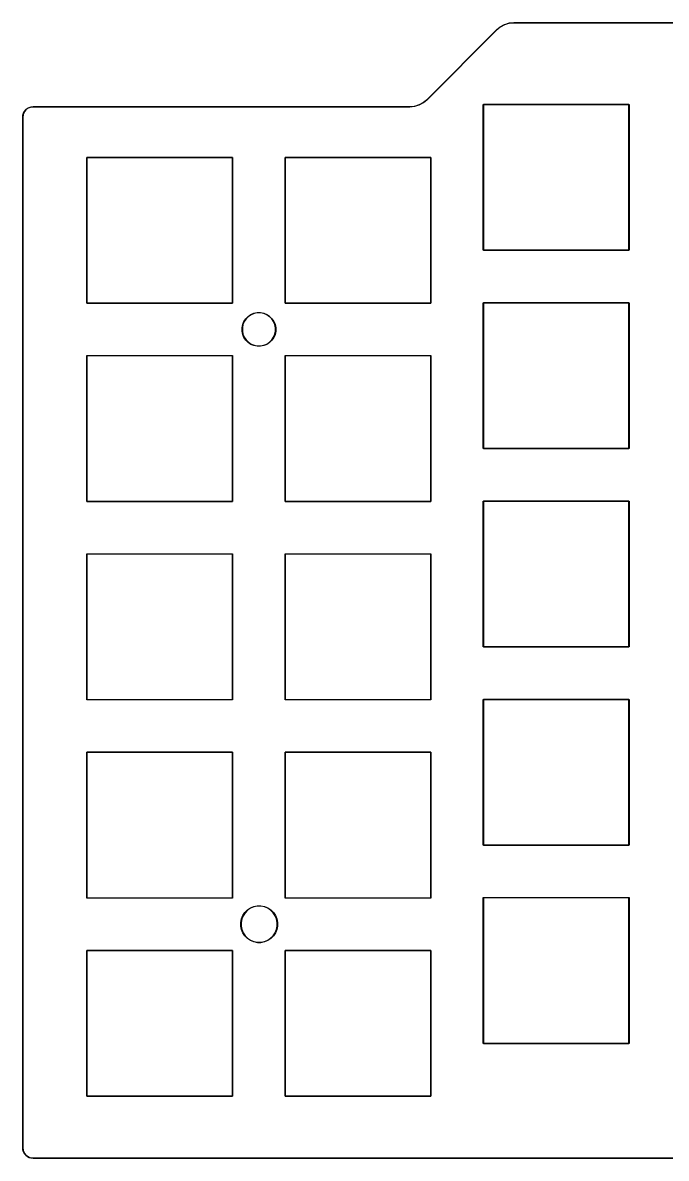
# Model space of a CAD drawing. Extents: x 3.08 to 8.83, y -6.33 to -1.51.
# Drawn here: x 3.081 to 5.517, y -5.804 to -1.508 of the extents above; entities that cross this region are included whole.
import ezdxf

# ---------------------------------------------------------------- set-up
doc = ezdxf.new("R2010")
doc.units = 0
doc.header["$MEASUREMENT"] = 0
doc.layers.add('BLACK', color=7, linetype='CONTINUOUS')

msp = doc.modelspace()

# ---------------------------------------------------------------- linework, layer by layer
at = {"layer": 'BLACK', "linetype": 'CONTINUOUS'}
for p, q in [((4.6123, -1.79849), (4.87344, -1.53628)), ((4.87371, -1.53658), (4.61257, -1.79879)), ((4.87344, -1.53628), (4.87345, -1.53628)), ((4.87345, -1.53628), (4.88772, -1.52451)), ((4.87345, -1.53628), (4.87345, -1.53628)), ((4.88796, -1.52482), (4.87371, -1.53658)), ((4.88772, -1.52451), (4.88774, -1.5245)), ((4.88772, -1.52451), (4.88772, -1.52451)), ((4.88774, -1.5245), (4.88775, -1.52449)), ((4.88775, -1.52449), (4.90404, -1.51571)), ((4.90421, -1.51607), (4.88796, -1.52482)), ((4.90404, -1.51571), (4.90404, -1.51571)), ((4.90404, -1.51571), (4.90405, -1.51571)), ((4.90405, -1.51571), (4.90407, -1.5157)), ((4.90407, -1.5157), (4.92175, -1.51025)), ((4.92185, -1.51064), (4.90421, -1.51607)), ((4.92175, -1.51025), (4.92175, -1.51025)), ((4.92175, -1.51025), (4.92175, -1.51025)), ((4.92175, -1.51025), (4.92175, -1.51025)), ((4.92175, -1.51025), (4.92177, -1.51025)), ((4.92177, -1.51025), (4.92179, -1.51025)), ((4.92179, -1.51025), (4.94018, -1.50834)), ((4.94021, -1.50873), (4.92185, -1.51064)), ((4.94018, -1.50834), (4.94019, -1.50834)), ((4.94019, -1.50834), (4.9402, -1.50834)), ((4.9402, -1.50834), (4.9402, -1.50834)), ((4.9402, -1.50834), (4.94072, -1.50834)), ((4.94073, -1.50873), (4.94021, -1.50873)), ((4.94072, -1.50834), (4.94072, -1.50834)), ((4.94072, -1.50834), (4.94073, -1.50834)), ((4.94073, -1.50834), (8.79312, -1.50834)), ((8.7931, -1.50873), (4.94073, -1.50873)), ((4.94073, -1.50873), (4.94073, -1.50873)), ((4.59806, -1.81025), (4.6123, -1.79849)), ((4.61256, -1.79879), (4.59829, -1.81056)), ((4.61257, -1.79879), (4.61256, -1.79879)), ((4.61256, -1.79879), (4.61256, -1.79879)), ((3.08433, -1.85081), (3.08794, -1.84403)), ((3.08828, -1.84423), (3.08469, -1.85098)), ((3.08794, -1.84402), (3.08795, -1.84401)), ((3.08794, -1.84403), (3.08794, -1.84402)), ((3.08795, -1.84401), (3.08796, -1.84399)), ((3.08796, -1.84399), (3.09282, -1.83804)), ((3.09311, -1.8383), (3.08828, -1.84423)), ((3.09282, -1.83804), (3.09283, -1.83802)), ((3.09282, -1.83804), (3.09282, -1.83804)), ((3.09283, -1.83802), (3.09284, -1.83801)), ((3.09284, -1.83801), (3.09876, -1.83311)), ((3.099, -1.83343), (3.09311, -1.8383)), ((3.09876, -1.83311), (3.09877, -1.83311)), ((3.09877, -1.83311), (3.09878, -1.8331)), ((3.09878, -1.8331), (3.0988, -1.83309)), ((3.0988, -1.83309), (3.10556, -1.82944)), ((3.0988, -1.83309), (3.0988, -1.83309)), ((3.0988, -1.83309), (3.0988, -1.83309)), ((3.0988, -1.83309), (3.0988, -1.83309)), ((3.10573, -1.82979), (3.099, -1.83343)), ((3.10556, -1.82944), (3.10557, -1.82943)), ((3.10556, -1.82944), (3.10556, -1.82944)), ((3.10556, -1.82944), (3.10556, -1.82944)), ((3.10556, -1.82944), (3.10556, -1.82944)), ((3.10557, -1.82943), (3.10559, -1.82942)), ((3.10559, -1.82942), (3.11293, -1.82715)), ((3.10559, -1.82942), (3.10559, -1.82942)), ((3.10559, -1.82942), (3.10559, -1.82942)), ((3.10559, -1.82942), (3.10559, -1.82942)), ((3.11303, -1.82753), (3.10573, -1.82979)), ((3.11293, -1.82715), (3.11293, -1.82715)), ((3.11293, -1.82715), (3.11293, -1.82715)), ((3.11293, -1.82715), (3.11293, -1.82715)), ((3.11293, -1.82715), (3.11295, -1.82715)), ((3.11295, -1.82715), (3.11297, -1.82714)), ((3.11297, -1.82714), (3.12061, -1.82634)), ((3.12064, -1.82673), (3.11303, -1.82753)), ((3.12061, -1.82634), (3.12061, -1.82634)), ((3.12061, -1.82634), (3.12062, -1.82634)), ((3.12062, -1.82634), (3.12063, -1.82634)), ((3.12063, -1.82634), (3.1209, -1.82634)), ((3.12091, -1.82673), (3.12064, -1.82673)), ((3.1209, -1.82634), (3.1209, -1.82634)), ((3.1209, -1.82634), (4.54528, -1.82634)), ((4.54529, -1.82673), (3.12091, -1.82673)), ((4.54528, -1.82634), (4.54528, -1.82634)), ((4.54528, -1.82634), (4.5458, -1.82634)), ((4.54581, -1.82673), (4.54529, -1.82673)), ((4.54529, -1.82673), (4.54529, -1.82673)), ((4.5458, -1.82634), (4.56417, -1.82443)), ((4.54582, -1.82673), (4.54581, -1.82673)), ((4.54583, -1.82673), (4.54582, -1.82673)), ((4.56423, -1.82482), (4.54583, -1.82673)), ((4.54583, -1.82673), (4.54583, -1.82673)), ((4.56417, -1.82443), (4.58181, -1.819)), ((4.56424, -1.82482), (4.56423, -1.82482)), ((4.56426, -1.82482), (4.56424, -1.82482)), ((4.58194, -1.81937), (4.56426, -1.82482)), ((4.56426, -1.82482), (4.56426, -1.82482)), ((4.58181, -1.819), (4.59806, -1.81025)), ((4.58196, -1.81936), (4.58194, -1.81937)), ((4.58198, -1.81936), (4.58196, -1.81936)), ((4.59826, -1.81058), (4.58198, -1.81936)), ((4.58198, -1.81936), (4.58198, -1.81936)), ((4.59827, -1.81057), (4.59826, -1.81058)), ((4.59826, -1.81058), (4.59826, -1.81058)), ((4.59826, -1.81058), (4.59826, -1.81058)), ((4.59826, -1.81058), (4.59826, -1.81058)), ((4.59829, -1.81056), (4.59827, -1.81057)), ((4.59829, -1.81056), (4.59829, -1.81056)), ((4.82421, -1.81791), (4.82422, -1.81787)), ((4.82421, -1.81792), (4.82421, -1.81791)), ((4.82421, -2.36908), (4.82421, -1.81792)), ((4.82422, -1.81787), (4.82423, -1.81783)), ((4.82423, -1.81783), (4.82424, -1.8178)), ((4.82424, -1.8178), (4.82427, -1.81777)), ((4.82427, -1.81777), (4.8243, -1.81775)), ((4.8243, -1.81775), (4.82433, -1.81773)), ((4.82433, -1.81773), (4.82437, -1.81772)), ((4.82437, -1.81772), (4.8244, -1.81771)), ((4.8244, -1.81771), (4.82441, -1.81771)), ((4.82441, -1.81771), (4.82442, -1.81771)), ((4.82442, -1.81771), (5.37558, -1.81771)), ((4.82461, -1.81811), (4.82461, -2.36889)), ((5.37539, -1.81811), (4.82461, -1.81811)), ((5.37539, -2.36889), (5.37539, -1.81811)), ((5.37558, -1.81771), (5.37559, -1.81771)), ((5.37559, -1.81771), (5.3756, -1.81771)), ((5.3756, -1.81771), (5.37563, -1.81772)), ((5.37563, -1.81772), (5.37567, -1.81773)), ((5.37567, -1.81773), (5.3757, -1.81775)), ((5.3757, -1.81775), (5.37573, -1.81777)), ((5.37573, -1.81777), (5.37575, -1.8178)), ((5.37575, -1.8178), (5.37577, -1.81783)), ((5.37577, -1.81783), (5.37578, -1.81787)), ((5.37578, -1.81787), (5.37579, -1.81791)), ((5.37579, -1.81791), (5.37579, -1.81792)), ((5.37579, -1.81792), (5.37579, -2.36908)), ((3.08134, -1.86589), (3.08209, -1.85824)), ((3.08134, -1.8659), (3.08134, -1.86589)), ((3.08134, -5.76414), (3.08134, -1.8659)), ((3.08248, -1.8583), (3.08173, -1.86592)), ((3.08173, -1.86592), (3.08173, -5.76413)), ((3.08209, -1.85822), (3.0821, -1.8582)), ((3.08209, -1.85824), (3.08209, -1.85822)), ((3.08209, -1.85824), (3.08209, -1.85824)), ((3.0821, -1.8582), (3.08432, -1.85085)), ((3.08469, -1.85098), (3.08248, -1.8583)), ((3.08432, -1.85084), (3.08433, -1.85083)), ((3.08432, -1.85085), (3.08432, -1.85084)), ((3.08433, -1.85083), (3.08433, -1.85081)), ((3.32421, -2.01791), (3.32422, -2.01787)), ((3.32421, -2.01792), (3.32421, -2.01791)), ((3.32421, -2.56908), (3.32421, -2.01792)), ((3.32422, -2.01787), (3.32423, -2.01783)), ((3.32423, -2.01783), (3.32424, -2.0178)), ((3.32424, -2.0178), (3.32427, -2.01777)), ((3.32427, -2.01777), (3.3243, -2.01775)), ((3.3243, -2.01775), (3.32433, -2.01773)), ((3.32433, -2.01773), (3.32437, -2.01772)), ((3.32437, -2.01772), (3.3244, -2.01771)), ((3.3244, -2.01771), (3.32441, -2.01771)), ((3.32441, -2.01771), (3.32442, -2.01771)), ((3.32442, -2.01771), (3.87558, -2.01771)), ((3.32461, -2.01811), (3.32461, -2.56889)), ((3.87539, -2.01811), (3.32461, -2.01811)), ((3.87539, -2.56889), (3.87539, -2.01811)), ((3.87558, -2.01771), (3.87559, -2.01771)), ((3.87559, -2.01771), (3.8756, -2.01771)), ((3.8756, -2.01771), (3.87563, -2.01772)), ((3.87563, -2.01772), (3.87567, -2.01773)), ((3.87567, -2.01773), (3.8757, -2.01775)), ((3.8757, -2.01775), (3.87573, -2.01777)), ((3.87573, -2.01777), (3.87575, -2.0178)), ((3.87575, -2.0178), (3.87577, -2.01783)), ((3.87577, -2.01783), (3.87578, -2.01787)), ((3.87578, -2.01787), (3.87579, -2.01791)), ((3.87579, -2.01791), (3.87579, -2.01792)), ((3.87579, -2.01792), (3.87579, -2.56908)), ((4.07421, -2.01791), (4.07422, -2.01787)), ((4.07421, -2.01792), (4.07421, -2.01791)), ((4.07421, -2.56908), (4.07421, -2.01792)), ((4.07422, -2.01787), (4.07423, -2.01783)), ((4.07423, -2.01783), (4.07424, -2.0178)), ((4.07424, -2.0178), (4.07427, -2.01777)), ((4.07427, -2.01777), (4.0743, -2.01774)), ((4.0743, -2.01774), (4.07433, -2.01773)), ((4.07433, -2.01773), (4.07437, -2.01772)), ((4.07437, -2.01772), (4.0744, -2.01771)), ((4.0744, -2.01771), (4.07441, -2.01771)), ((4.07441, -2.01771), (4.07442, -2.01771)), ((4.07442, -2.01771), (4.62558, -2.01771)), ((4.07461, -2.01811), (4.07461, -2.56889)), ((4.62539, -2.01811), (4.07461, -2.01811)), ((4.62539, -2.56889), (4.62539, -2.01811)), ((4.62558, -2.01771), (4.62559, -2.01771)), ((4.62559, -2.01771), (4.6256, -2.01771)), ((4.6256, -2.01771), (4.62563, -2.01772)), ((4.62563, -2.01772), (4.62567, -2.01773)), ((4.62567, -2.01773), (4.6257, -2.01774)), ((4.6257, -2.01774), (4.62573, -2.01777)), ((4.62573, -2.01777), (4.62575, -2.0178)), ((4.62575, -2.0178), (4.62577, -2.01783)), ((4.62577, -2.01783), (4.62578, -2.01787)), ((4.62578, -2.01787), (4.62579, -2.01791)), ((4.62579, -2.01791), (4.62579, -2.01792)), ((4.62579, -2.01792), (4.62579, -2.56908)), ((4.82421, -2.36909), (4.82421, -2.36908)), ((4.82422, -2.36913), (4.82421, -2.36909)), ((4.82423, -2.36917), (4.82422, -2.36913)), ((4.82424, -2.3692), (4.82423, -2.36917)), ((4.82427, -2.36923), (4.82424, -2.3692)), ((4.8243, -2.36926), (4.82427, -2.36923)), ((4.82433, -2.36927), (4.8243, -2.36926)), ((4.82437, -2.36928), (4.82433, -2.36927)), ((4.82441, -2.36929), (4.82437, -2.36928)), ((4.82442, -2.36929), (4.82441, -2.36929)), ((5.37558, -2.36929), (4.82442, -2.36929)), ((4.82461, -2.36889), (5.37539, -2.36889)), ((5.37559, -2.36929), (5.37558, -2.36929)), ((5.3756, -2.36929), (5.37559, -2.36929)), ((5.37563, -2.36928), (5.3756, -2.36929)), ((5.37567, -2.36927), (5.37563, -2.36928)), ((5.3757, -2.36926), (5.37567, -2.36927)), ((5.37573, -2.36923), (5.3757, -2.36926)), ((5.37575, -2.3692), (5.37573, -2.36923)), ((5.37577, -2.36917), (5.37575, -2.3692)), ((5.37578, -2.36913), (5.37577, -2.36917)), ((5.37579, -2.36909), (5.37578, -2.36913)), ((5.37579, -2.36908), (5.37579, -2.36909)), ((3.32421, -2.56909), (3.32421, -2.56908)), ((3.32422, -2.56913), (3.32421, -2.56909)), ((3.32423, -2.56917), (3.32422, -2.56913)), ((3.32424, -2.5692), (3.32423, -2.56917)), ((3.32427, -2.56923), (3.32424, -2.5692)), ((3.3243, -2.56926), (3.32427, -2.56923)), ((3.32427, -2.56923), (3.32427, -2.56923)), ((3.32433, -2.56927), (3.3243, -2.56926)), ((3.32437, -2.56928), (3.32433, -2.56927)), ((3.32441, -2.56929), (3.32437, -2.56928)), ((3.32442, -2.56929), (3.32441, -2.56929)), ((3.87558, -2.56929), (3.32442, -2.56929)), ((3.32461, -2.56889), (3.87539, -2.56889)), ((3.87559, -2.56929), (3.87558, -2.56929)), ((3.8756, -2.56929), (3.87559, -2.56929)), ((3.87563, -2.56928), (3.8756, -2.56929)), ((3.87567, -2.56927), (3.87563, -2.56928)), ((3.8757, -2.56926), (3.87567, -2.56927)), ((3.87573, -2.56923), (3.8757, -2.56926)), ((3.87575, -2.5692), (3.87573, -2.56923)), ((3.87577, -2.56917), (3.87575, -2.5692)), ((3.87578, -2.56913), (3.87577, -2.56917)), ((3.87579, -2.56909), (3.87578, -2.56913)), ((3.87579, -2.56908), (3.87579, -2.56909)), ((4.07421, -2.56909), (4.07421, -2.56908)), ((4.07422, -2.56913), (4.07421, -2.56909)), ((4.07423, -2.56917), (4.07422, -2.56913)), ((4.07424, -2.5692), (4.07423, -2.56917)), ((4.07427, -2.56923), (4.07424, -2.5692)), ((4.0743, -2.56925), (4.07427, -2.56923)), ((4.07433, -2.56927), (4.0743, -2.56925)), ((4.07437, -2.56928), (4.07433, -2.56927)), ((4.07441, -2.56929), (4.07437, -2.56928)), ((4.07442, -2.56929), (4.07441, -2.56929)), ((4.62558, -2.56929), (4.07442, -2.56929)), ((4.07461, -2.56889), (4.62539, -2.56889)), ((4.62559, -2.56929), (4.62558, -2.56929)), ((4.6256, -2.56929), (4.62559, -2.56929)), ((4.62563, -2.56928), (4.6256, -2.56929)), ((4.62567, -2.56927), (4.62563, -2.56928)), ((4.6257, -2.56925), (4.62567, -2.56927)), ((4.62573, -2.56923), (4.6257, -2.56925)), ((4.62575, -2.5692), (4.62573, -2.56923)), ((4.62577, -2.56917), (4.62575, -2.5692)), ((4.62578, -2.56913), (4.62577, -2.56917)), ((4.62579, -2.56909), (4.62578, -2.56913)), ((4.62579, -2.56908), (4.62579, -2.56909)), ((4.82421, -2.56791), (4.82422, -2.56787)), ((4.82421, -2.56792), (4.82421, -2.56791)), ((4.82421, -3.11908), (4.82421, -2.56792)), ((4.82422, -2.56787), (4.82423, -2.56783)), ((4.82423, -2.56783), (4.82424, -2.5678)), ((4.82424, -2.5678), (4.82427, -2.56777)), ((4.82427, -2.56777), (4.8243, -2.56774)), ((4.8243, -2.56774), (4.82433, -2.56773)), ((4.82433, -2.56773), (4.82437, -2.56772)), ((4.82437, -2.56772), (4.8244, -2.56771)), ((4.8244, -2.56771), (4.82441, -2.56771)), ((4.82441, -2.56771), (4.82442, -2.56771)), ((4.82442, -2.56771), (5.37558, -2.56771)), ((4.82461, -2.56811), (4.82461, -3.11889)), ((5.37539, -2.56811), (4.82461, -2.56811)), ((5.37539, -3.11889), (5.37539, -2.56811)), ((5.37558, -2.56771), (5.37559, -2.56771)), ((5.37559, -2.56771), (5.3756, -2.56771)), ((5.3756, -2.56771), (5.37563, -2.56772)), ((5.37563, -2.56772), (5.37567, -2.56773)), ((5.37567, -2.56773), (5.3757, -2.56774)), ((5.3757, -2.56774), (5.37573, -2.56777)), ((5.37573, -2.56777), (5.37575, -2.5678)), ((5.37575, -2.5678), (5.37577, -2.56783)), ((5.37577, -2.56783), (5.37578, -2.56787)), ((5.37578, -2.56787), (5.37579, -2.56791)), ((5.37579, -2.56791), (5.37579, -2.56792)), ((5.37579, -2.56792), (5.37579, -3.11908)), ((3.92555, -2.62791), (3.93441, -2.61905)), ((3.93516, -2.61996), (3.92646, -2.62866)), ((3.93441, -2.61905), (3.94484, -2.61208)), ((3.9454, -2.61312), (3.93516, -2.61996)), ((3.94484, -2.61208), (3.95643, -2.60728)), ((3.95677, -2.60841), (3.9454, -2.61312)), ((3.95643, -2.60728), (3.96873, -2.60483)), ((3.96884, -2.60601), (3.95677, -2.60841)), ((3.96873, -2.60483), (3.98127, -2.60483)), ((3.98115, -2.60601), (3.96884, -2.60601)), ((3.99323, -2.60841), (3.98115, -2.60601)), ((3.98127, -2.60483), (3.99357, -2.60728)), ((4.0046, -2.61312), (3.99323, -2.60841)), ((3.99357, -2.60728), (4.00516, -2.61208)), ((4.01484, -2.61996), (4.0046, -2.61312)), ((4.00516, -2.61208), (4.01559, -2.61905)), ((4.02354, -2.62866), (4.01484, -2.61996)), ((4.01559, -2.61905), (4.02445, -2.62791)), ((3.91133, -2.66223), (3.91378, -2.64993)), ((3.91133, -2.67477), (3.91133, -2.66223)), ((3.91491, -2.65027), (3.91251, -2.66234)), ((3.91251, -2.66234), (3.91251, -2.67466)), ((3.91378, -2.64993), (3.91858, -2.63834)), ((3.91962, -2.6389), (3.91491, -2.65027)), ((3.91858, -2.63834), (3.92555, -2.62791)), ((3.92646, -2.62866), (3.91962, -2.6389)), ((4.03038, -2.6389), (4.02354, -2.62866)), ((4.02445, -2.62791), (4.03142, -2.63834)), ((4.03509, -2.65027), (4.03038, -2.6389)), ((4.03142, -2.63834), (4.03622, -2.64993)), ((4.03749, -2.66234), (4.03509, -2.65027)), ((4.03622, -2.64993), (4.03867, -2.66223)), ((4.03749, -2.67466), (4.03749, -2.66234)), ((4.03867, -2.66223), (4.03867, -2.67477)), ((3.91378, -2.68707), (3.91133, -2.67477)), ((3.91251, -2.67466), (3.91491, -2.68673)), ((3.91858, -2.69866), (3.91378, -2.68707)), ((3.91491, -2.68673), (3.91962, -2.6981)), ((3.92555, -2.70909), (3.91858, -2.69866)), ((3.91962, -2.6981), (3.92646, -2.70834)), ((4.02354, -2.70834), (4.03038, -2.6981)), ((4.03142, -2.69866), (4.02445, -2.70909)), ((4.03038, -2.6981), (4.03509, -2.68673)), ((4.03622, -2.68707), (4.03142, -2.69866)), ((4.03509, -2.68673), (4.03749, -2.67466)), ((4.03867, -2.67477), (4.03622, -2.68707)), ((3.93441, -2.71795), (3.92555, -2.70909)), ((3.92646, -2.70834), (3.93516, -2.71704)), ((3.94484, -2.72492), (3.93441, -2.71795)), ((3.93516, -2.71704), (3.9454, -2.72388)), ((3.95643, -2.72972), (3.94484, -2.72492)), ((3.9454, -2.72388), (3.95677, -2.72859)), ((3.96873, -2.73217), (3.95643, -2.72972)), ((3.95677, -2.72859), (3.96884, -2.73099)), ((3.98127, -2.73217), (3.96873, -2.73217)), ((3.96884, -2.73099), (3.98115, -2.73099)), ((3.98115, -2.73099), (3.99323, -2.72859)), ((3.99357, -2.72972), (3.98127, -2.73217)), ((3.99323, -2.72859), (4.0046, -2.72388)), ((4.00516, -2.72492), (3.99357, -2.72972)), ((4.0046, -2.72388), (4.01484, -2.71704)), ((4.01559, -2.71795), (4.00516, -2.72492)), ((4.01484, -2.71704), (4.02354, -2.70834)), ((4.02445, -2.70909), (4.01559, -2.71795)), ((3.32421, -2.76791), (3.32422, -2.76787)), ((3.32421, -2.76792), (3.32421, -2.76791)), ((3.32421, -3.31908), (3.32421, -2.76792)), ((3.32422, -2.76787), (3.32423, -2.76783)), ((3.32423, -2.76783), (3.32425, -2.7678)), ((3.32425, -2.7678), (3.32427, -2.76777)), ((3.32427, -2.76777), (3.3243, -2.76774)), ((3.3243, -2.76774), (3.32433, -2.76773)), ((3.32433, -2.76773), (3.32437, -2.76772)), ((3.32437, -2.76772), (3.3244, -2.76771)), ((3.3244, -2.76771), (3.32441, -2.76771)), ((3.32441, -2.76771), (3.32442, -2.76771)), ((3.32442, -2.76771), (3.87558, -2.76771)), ((3.32461, -2.76811), (3.32461, -3.31889)), ((3.87539, -2.76811), (3.32461, -2.76811)), ((3.87539, -3.31889), (3.87539, -2.76811)), ((3.87558, -2.76771), (3.87559, -2.76771)), ((3.87559, -2.76771), (3.8756, -2.76771)), ((3.8756, -2.76771), (3.87563, -2.76772)), ((3.87563, -2.76772), (3.87567, -2.76773)), ((3.87567, -2.76773), (3.8757, -2.76774)), ((3.8757, -2.76774), (3.87573, -2.76777)), ((3.87573, -2.76777), (3.87576, -2.7678)), ((3.87576, -2.7678), (3.87577, -2.76783)), ((3.87577, -2.76783), (3.87578, -2.76787)), ((3.87578, -2.76787), (3.87579, -2.76791)), ((3.87579, -2.76791), (3.87579, -2.76792)), ((3.87579, -2.76792), (3.87579, -3.31908)), ((4.07421, -2.76791), (4.07422, -2.76787)), ((4.07421, -2.76792), (4.07421, -2.76791)), ((4.07421, -3.31908), (4.07421, -2.76792)), ((4.07422, -2.76787), (4.07423, -2.76783)), ((4.07423, -2.76783), (4.07424, -2.7678)), ((4.07424, -2.7678), (4.07427, -2.76777)), ((4.07427, -2.76777), (4.0743, -2.76775)), ((4.0743, -2.76775), (4.07433, -2.76773)), ((4.07433, -2.76773), (4.07437, -2.76772)), ((4.07437, -2.76772), (4.0744, -2.76771)), ((4.0744, -2.76771), (4.07441, -2.76771)), ((4.07441, -2.76771), (4.07442, -2.76771)), ((4.07442, -2.76771), (4.62558, -2.76771)), ((4.07461, -2.76811), (4.07461, -3.31889)), ((4.62539, -2.76811), (4.07461, -2.76811)), ((4.62539, -3.31889), (4.62539, -2.76811)), ((4.62558, -2.76771), (4.62559, -2.76771)), ((4.62559, -2.76771), (4.6256, -2.76771)), ((4.6256, -2.76771), (4.62563, -2.76772)), ((4.62563, -2.76772), (4.62567, -2.76773)), ((4.62567, -2.76773), (4.6257, -2.76775)), ((4.6257, -2.76775), (4.62573, -2.76777)), ((4.62573, -2.76777), (4.62575, -2.7678)), ((4.62575, -2.7678), (4.62577, -2.76783)), ((4.62577, -2.76783), (4.62578, -2.76787)), ((4.62578, -2.76787), (4.62579, -2.76791)), ((4.62579, -2.76791), (4.62579, -2.76792)), ((4.62579, -2.76792), (4.62579, -3.31908)), ((4.82421, -3.11909), (4.82421, -3.11908)), ((4.82422, -3.11913), (4.82421, -3.11909)), ((4.82423, -3.11917), (4.82422, -3.11913)), ((4.82424, -3.1192), (4.82423, -3.11917)), ((4.82427, -3.11923), (4.82424, -3.1192)), ((4.8243, -3.11925), (4.82427, -3.11923)), ((4.82433, -3.11927), (4.8243, -3.11925)), ((4.82437, -3.11928), (4.82433, -3.11927)), ((4.82441, -3.11929), (4.82437, -3.11928)), ((4.82442, -3.11929), (4.82441, -3.11929)), ((5.37558, -3.11929), (4.82442, -3.11929)), ((4.82461, -3.11889), (5.37539, -3.11889)), ((5.37559, -3.11929), (5.37558, -3.11929)), ((5.3756, -3.11929), (5.37559, -3.11929)), ((5.37563, -3.11928), (5.3756, -3.11929)), ((5.37567, -3.11927), (5.37563, -3.11928)), ((5.3757, -3.11925), (5.37567, -3.11927)), ((5.37573, -3.11923), (5.3757, -3.11925)), ((5.37575, -3.1192), (5.37573, -3.11923)), ((5.37577, -3.11917), (5.37575, -3.1192)), ((5.37578, -3.11913), (5.37577, -3.11917)), ((5.37579, -3.11909), (5.37578, -3.11913)), ((5.37579, -3.11908), (5.37579, -3.11909)), ((3.32421, -3.31909), (3.32421, -3.31908)), ((3.32422, -3.31913), (3.32421, -3.31909)), ((3.32423, -3.31917), (3.32422, -3.31913)), ((3.32425, -3.3192), (3.32423, -3.31917)), ((3.32427, -3.31923), (3.32425, -3.3192)), ((3.3243, -3.31925), (3.32427, -3.31923)), ((3.32433, -3.31927), (3.3243, -3.31925)), ((3.32437, -3.31928), (3.32433, -3.31927)), ((3.32441, -3.31929), (3.32437, -3.31928)), ((3.32442, -3.31929), (3.32441, -3.31929)), ((3.87558, -3.31929), (3.32442, -3.31929)), ((3.32461, -3.31889), (3.87539, -3.31889)), ((3.87559, -3.31929), (3.87558, -3.31929)), ((3.8756, -3.31929), (3.87559, -3.31929)), ((3.87563, -3.31928), (3.8756, -3.31929)), ((3.87567, -3.31927), (3.87563, -3.31928)), ((3.8757, -3.31925), (3.87567, -3.31927)), ((3.87573, -3.31923), (3.8757, -3.31925)), ((3.87576, -3.3192), (3.87573, -3.31923)), ((3.87577, -3.31917), (3.87576, -3.3192)), ((3.87578, -3.31913), (3.87577, -3.31917)), ((3.87579, -3.31909), (3.87578, -3.31913)), ((3.87579, -3.31908), (3.87579, -3.31909)), ((4.07421, -3.31909), (4.07421, -3.31908)), ((4.07422, -3.31913), (4.07421, -3.31909)), ((4.07423, -3.31917), (4.07422, -3.31913)), ((4.07424, -3.3192), (4.07423, -3.31917)), ((4.07427, -3.31923), (4.07424, -3.3192)), ((4.0743, -3.31926), (4.07427, -3.31923)), ((4.07427, -3.31923), (4.07427, -3.31923)), ((4.07433, -3.31927), (4.0743, -3.31926)), ((4.07437, -3.31928), (4.07433, -3.31927)), ((4.07441, -3.31929), (4.07437, -3.31928)), ((4.07442, -3.31929), (4.07441, -3.31929)), ((4.62558, -3.31929), (4.07442, -3.31929)), ((4.07461, -3.31889), (4.62539, -3.31889)), ((4.62559, -3.31929), (4.62558, -3.31929)), ((4.6256, -3.31929), (4.62559, -3.31929)), ((4.62563, -3.31928), (4.6256, -3.31929)), ((4.62567, -3.31927), (4.62563, -3.31928)), ((4.6257, -3.31926), (4.62567, -3.31927)), ((4.62573, -3.31923), (4.6257, -3.31926)), ((4.62575, -3.3192), (4.62573, -3.31923)), ((4.62577, -3.31917), (4.62575, -3.3192)), ((4.62578, -3.31913), (4.62577, -3.31917)), ((4.62579, -3.31909), (4.62578, -3.31913)), ((4.62579, -3.31908), (4.62579, -3.31909)), ((4.82421, -3.31791), (4.82422, -3.31787)), ((4.82421, -3.31792), (4.82421, -3.31791)), ((4.82421, -3.86908), (4.82421, -3.31792)), ((4.82422, -3.31787), (4.82423, -3.31783)), ((4.82423, -3.31783), (4.82424, -3.3178)), ((4.82424, -3.3178), (4.82427, -3.31777)), ((4.82427, -3.31777), (4.8243, -3.31775)), ((4.8243, -3.31775), (4.82433, -3.31773)), ((4.82433, -3.31773), (4.82437, -3.31772)), ((4.82437, -3.31772), (4.8244, -3.31771)), ((4.8244, -3.31771), (4.82441, -3.31771)), ((4.82441, -3.31771), (4.82442, -3.31771)), ((4.82442, -3.31771), (5.37558, -3.31771)), ((4.82461, -3.31811), (4.82461, -3.86889)), ((5.37539, -3.31811), (4.82461, -3.31811)), ((5.37539, -3.86889), (5.37539, -3.31811)), ((5.37558, -3.31771), (5.37559, -3.31771)), ((5.37559, -3.31771), (5.3756, -3.31771)), ((5.3756, -3.31771), (5.37563, -3.31772)), ((5.37563, -3.31772), (5.37567, -3.31773)), ((5.37567, -3.31773), (5.3757, -3.31775)), ((5.3757, -3.31775), (5.37573, -3.31777)), ((5.37573, -3.31777), (5.37575, -3.3178)), ((5.37575, -3.3178), (5.37577, -3.31783)), ((5.37577, -3.31783), (5.37578, -3.31787)), ((5.37578, -3.31787), (5.37579, -3.31791)), ((5.37579, -3.31791), (5.37579, -3.31792)), ((5.37579, -3.31792), (5.37579, -3.86908)), ((3.32421, -3.51791), (3.32422, -3.51787)), ((3.32421, -3.51792), (3.32421, -3.51791)), ((3.32421, -4.06908), (3.32421, -3.51792)), ((3.32422, -3.51787), (3.32423, -3.51783)), ((3.32423, -3.51783), (3.32424, -3.5178)), ((3.32424, -3.5178), (3.32427, -3.51777)), ((3.32427, -3.51777), (3.3243, -3.51774)), ((3.3243, -3.51774), (3.32433, -3.51773)), ((3.32433, -3.51773), (3.32437, -3.51772)), ((3.32437, -3.51772), (3.3244, -3.51771)), ((3.3244, -3.51771), (3.32441, -3.51771)), ((3.32441, -3.51771), (3.32442, -3.51771)), ((3.32442, -3.51771), (3.87558, -3.51771)), ((3.32461, -3.51811), (3.32461, -4.06889)), ((3.87539, -3.51811), (3.32461, -3.51811)), ((3.87539, -4.06889), (3.87539, -3.51811)), ((3.87558, -3.51771), (3.87559, -3.51771)), ((3.87559, -3.51771), (3.8756, -3.51771)), ((3.8756, -3.51771), (3.87563, -3.51772)), ((3.87563, -3.51772), (3.87567, -3.51773)), ((3.87567, -3.51773), (3.8757, -3.51774)), ((3.8757, -3.51774), (3.87573, -3.51777)), ((3.87573, -3.51777), (3.87575, -3.5178)), ((3.87575, -3.5178), (3.87577, -3.51783)), ((3.87577, -3.51783), (3.87578, -3.51787)), ((3.87578, -3.51787), (3.87579, -3.51791)), ((3.87579, -3.51791), (3.87579, -3.51792)), ((3.87579, -3.51792), (3.87579, -4.06908)), ((4.07421, -3.51791), (4.07422, -3.51787)), ((4.07421, -3.51792), (4.07421, -3.51791)), ((4.07421, -4.06908), (4.07421, -3.51792)), ((4.07422, -3.51787), (4.07423, -3.51783)), ((4.07423, -3.51783), (4.07424, -3.5178)), ((4.07424, -3.5178), (4.07427, -3.51777)), ((4.07427, -3.51777), (4.0743, -3.51774)), ((4.0743, -3.51774), (4.07433, -3.51773)), ((4.07433, -3.51773), (4.07437, -3.51772)), ((4.07437, -3.51772), (4.0744, -3.51771)), ((4.0744, -3.51771), (4.07441, -3.51771)), ((4.07441, -3.51771), (4.07442, -3.51771)), ((4.07442, -3.51771), (4.62558, -3.51771)), ((4.07461, -3.51811), (4.07461, -4.06889)), ((4.62539, -3.51811), (4.07461, -3.51811)), ((4.62539, -4.06889), (4.62539, -3.51811)), ((4.62558, -3.51771), (4.62559, -3.51771)), ((4.62559, -3.51771), (4.6256, -3.51771)), ((4.6256, -3.51771), (4.62563, -3.51772)), ((4.62563, -3.51772), (4.62567, -3.51773)), ((4.62567, -3.51773), (4.6257, -3.51774)), ((4.6257, -3.51774), (4.62573, -3.51777)), ((4.62573, -3.51777), (4.62575, -3.5178)), ((4.62575, -3.5178), (4.62577, -3.51783)), ((4.62577, -3.51783), (4.62578, -3.51787)), ((4.62578, -3.51787), (4.62579, -3.51791)), ((4.62579, -3.51791), (4.62579, -3.51792)), ((4.62579, -3.51792), (4.62579, -4.06908)), ((4.82421, -3.86909), (4.82421, -3.86908)), ((4.82422, -3.86913), (4.82421, -3.86909)), ((4.82423, -3.86917), (4.82422, -3.86913)), ((4.82424, -3.8692), (4.82423, -3.86917)), ((4.82427, -3.86923), (4.82424, -3.8692)), ((4.8243, -3.86926), (4.82427, -3.86923)), ((4.82433, -3.86927), (4.8243, -3.86926)), ((4.82437, -3.86928), (4.82433, -3.86927)), ((4.82441, -3.86929), (4.82437, -3.86928)), ((4.82442, -3.86929), (4.82441, -3.86929)), ((5.37558, -3.86929), (4.82442, -3.86929)), ((4.82461, -3.86889), (5.37539, -3.86889)), ((5.37559, -3.86929), (5.37558, -3.86929)), ((5.3756, -3.86929), (5.37559, -3.86929)), ((5.37563, -3.86928), (5.3756, -3.86929)), ((5.37567, -3.86927), (5.37563, -3.86928)), ((5.3757, -3.86926), (5.37567, -3.86927)), ((5.37573, -3.86923), (5.3757, -3.86926)), ((5.37575, -3.8692), (5.37573, -3.86923)), ((5.37577, -3.86917), (5.37575, -3.8692)), ((5.37578, -3.86913), (5.37577, -3.86917)), ((5.37579, -3.86909), (5.37578, -3.86913)), ((5.37579, -3.86908), (5.37579, -3.86909)), ((3.32421, -4.06909), (3.32421, -4.06908)), ((3.32422, -4.06913), (3.32421, -4.06909)), ((3.32423, -4.06917), (3.32422, -4.06913)), ((3.32424, -4.0692), (3.32423, -4.06917)), ((3.32427, -4.06923), (3.32424, -4.0692)), ((3.3243, -4.06925), (3.32427, -4.06923)), ((3.32433, -4.06927), (3.3243, -4.06925)), ((3.32437, -4.06928), (3.32433, -4.06927)), ((3.32441, -4.06929), (3.32437, -4.06928)), ((3.32442, -4.06929), (3.32441, -4.06929)), ((3.87558, -4.06929), (3.32442, -4.06929)), ((3.32461, -4.06889), (3.87539, -4.06889)), ((3.87559, -4.06929), (3.87558, -4.06929)), ((3.8756, -4.06929), (3.87559, -4.06929)), ((3.87563, -4.06928), (3.8756, -4.06929)), ((3.87567, -4.06927), (3.87563, -4.06928)), ((3.8757, -4.06925), (3.87567, -4.06927)), ((3.87573, -4.06923), (3.8757, -4.06925)), ((3.87575, -4.0692), (3.87573, -4.06923)), ((3.87577, -4.06917), (3.87575, -4.0692)), ((3.87578, -4.06913), (3.87577, -4.06917)), ((3.87579, -4.06909), (3.87578, -4.06913)), ((3.87579, -4.06908), (3.87579, -4.06909)), ((4.07421, -4.06909), (4.07421, -4.06908)), ((4.07422, -4.06913), (4.07421, -4.06909)), ((4.07423, -4.06917), (4.07422, -4.06913)), ((4.07424, -4.0692), (4.07423, -4.06917)), ((4.07427, -4.06923), (4.07424, -4.0692)), ((4.0743, -4.06925), (4.07427, -4.06923)), ((4.07427, -4.06923), (4.07427, -4.06923)), ((4.07433, -4.06927), (4.0743, -4.06925)), ((4.07437, -4.06928), (4.07433, -4.06927)), ((4.07441, -4.06929), (4.07437, -4.06928)), ((4.07442, -4.06929), (4.07441, -4.06929)), ((4.62558, -4.06929), (4.07442, -4.06929)), ((4.07461, -4.06889), (4.62539, -4.06889)), ((4.62559, -4.06929), (4.62558, -4.06929)), ((4.6256, -4.06929), (4.62559, -4.06929)), ((4.62563, -4.06928), (4.6256, -4.06929)), ((4.6256, -4.06929), (4.6256, -4.06929)), ((4.62567, -4.06927), (4.62563, -4.06928)), ((4.6257, -4.06925), (4.62567, -4.06927)), ((4.62573, -4.06923), (4.6257, -4.06925)), ((4.62575, -4.0692), (4.62573, -4.06923)), ((4.62577, -4.06917), (4.62575, -4.0692)), ((4.62578, -4.06913), (4.62577, -4.06917)), ((4.62579, -4.0691), (4.62578, -4.06913)), ((4.62579, -4.06908), (4.62579, -4.06909)), ((4.62579, -4.06909), (4.62579, -4.0691)), ((4.62579, -4.0691), (4.62579, -4.0691)), ((4.82421, -4.06791), (4.82422, -4.06787)), ((4.82421, -4.06792), (4.82421, -4.06791)), ((4.82421, -4.61908), (4.82421, -4.06792)), ((4.82422, -4.06787), (4.82423, -4.06783)), ((4.82423, -4.06783), (4.82424, -4.0678)), ((4.82424, -4.0678), (4.82427, -4.06777)), ((4.82427, -4.06777), (4.8243, -4.06774)), ((4.8243, -4.06774), (4.82433, -4.06773)), ((4.82433, -4.06773), (4.82437, -4.06772)), ((4.82437, -4.06772), (4.8244, -4.06771)), ((4.8244, -4.06771), (4.82441, -4.06771)), ((4.82441, -4.06771), (4.82442, -4.06771)), ((4.82442, -4.06771), (5.37558, -4.06771)), ((4.82461, -4.06811), (4.82461, -4.61889)), ((5.37539, -4.06811), (4.82461, -4.06811)), ((5.37539, -4.61889), (5.37539, -4.06811)), ((5.37558, -4.06771), (5.37559, -4.06771)), ((5.37559, -4.06771), (5.3756, -4.06771)), ((5.3756, -4.06771), (5.37563, -4.06772)), ((5.37563, -4.06772), (5.37567, -4.06773)), ((5.37567, -4.06773), (5.3757, -4.06774)), ((5.3757, -4.06774), (5.37573, -4.06777)), ((5.37573, -4.06777), (5.37575, -4.0678)), ((5.37575, -4.0678), (5.37577, -4.06783)), ((5.37577, -4.06783), (5.37578, -4.06787)), ((5.37578, -4.06787), (5.37579, -4.06791)), ((5.37579, -4.06791), (5.37579, -4.06792)), ((5.37579, -4.06792), (5.37579, -4.61908)), ((3.32421, -4.26791), (3.32422, -4.26787)), ((3.32421, -4.26792), (3.32421, -4.26791)), ((3.32421, -4.81908), (3.32421, -4.26792)), ((3.32422, -4.26787), (3.32423, -4.26783)), ((3.32423, -4.26783), (3.32424, -4.2678)), ((3.32424, -4.2678), (3.32427, -4.26777)), ((3.32427, -4.26777), (3.3243, -4.26774)), ((3.3243, -4.26774), (3.32433, -4.26773)), ((3.32433, -4.26773), (3.32437, -4.26772)), ((3.32437, -4.26772), (3.3244, -4.26771)), ((3.3244, -4.26771), (3.32441, -4.26771)), ((3.32441, -4.26771), (3.32442, -4.26771)), ((3.32442, -4.26771), (3.87558, -4.26771)), ((3.32461, -4.26811), (3.32461, -4.81889)), ((3.87539, -4.26811), (3.32461, -4.26811)), ((3.87539, -4.81889), (3.87539, -4.26811)), ((3.87558, -4.26771), (3.87559, -4.26771)), ((3.87559, -4.26771), (3.8756, -4.26771)), ((3.8756, -4.26771), (3.87563, -4.26772)), ((3.87563, -4.26772), (3.87567, -4.26773)), ((3.87567, -4.26773), (3.8757, -4.26774)), ((3.8757, -4.26774), (3.87573, -4.26777)), ((3.87573, -4.26777), (3.87575, -4.2678)), ((3.87575, -4.2678), (3.87577, -4.26783)), ((3.87577, -4.26783), (3.87578, -4.26787)), ((3.87578, -4.26787), (3.87579, -4.26791)), ((3.87579, -4.26791), (3.87579, -4.26792)), ((3.87579, -4.26792), (3.87579, -4.81908)), ((4.07421, -4.26791), (4.07422, -4.26787)), ((4.07421, -4.26792), (4.07421, -4.26791)), ((4.07421, -4.81908), (4.07421, -4.26792)), ((4.07422, -4.26787), (4.07423, -4.26783)), ((4.07423, -4.26783), (4.07424, -4.2678)), ((4.07424, -4.2678), (4.07427, -4.26777)), ((4.07427, -4.26777), (4.0743, -4.26774)), ((4.0743, -4.26774), (4.07433, -4.26773)), ((4.07433, -4.26773), (4.07437, -4.26772)), ((4.07437, -4.26772), (4.0744, -4.26771)), ((4.0744, -4.26771), (4.07441, -4.26771)), ((4.07441, -4.26771), (4.07442, -4.26771)), ((4.07442, -4.26771), (4.62558, -4.26771)), ((4.07461, -4.26811), (4.07461, -4.81889)), ((4.62539, -4.26811), (4.07461, -4.26811)), ((4.62539, -4.81889), (4.62539, -4.26811)), ((4.62558, -4.26771), (4.62559, -4.26771)), ((4.62559, -4.26771), (4.6256, -4.26771)), ((4.6256, -4.26771), (4.62563, -4.26772)), ((4.62563, -4.26772), (4.62567, -4.26773)), ((4.62567, -4.26773), (4.6257, -4.26774)), ((4.6257, -4.26774), (4.62573, -4.26777)), ((4.62573, -4.26777), (4.62575, -4.2678)), ((4.62575, -4.2678), (4.62577, -4.26783)), ((4.62577, -4.26783), (4.62578, -4.26787)), ((4.62578, -4.26787), (4.62579, -4.26791)), ((4.62579, -4.26791), (4.62579, -4.26792)), ((4.62579, -4.26792), (4.62579, -4.81908)), ((4.82421, -4.61909), (4.82421, -4.61908)), ((4.82422, -4.61913), (4.82421, -4.61909)), ((4.82423, -4.61917), (4.82422, -4.61913)), ((4.82424, -4.6192), (4.82423, -4.61917)), ((4.82427, -4.61923), (4.82424, -4.6192)), ((4.8243, -4.61925), (4.82427, -4.61923)), ((4.82433, -4.61927), (4.8243, -4.61925)), ((4.82437, -4.61928), (4.82433, -4.61927)), ((4.82441, -4.61929), (4.82437, -4.61928)), ((4.82442, -4.61929), (4.82441, -4.61929)), ((5.37558, -4.61929), (4.82442, -4.61929)), ((4.82461, -4.61889), (5.37539, -4.61889)), ((5.37559, -4.61929), (5.37558, -4.61929)), ((5.3756, -4.61929), (5.37559, -4.61929)), ((5.37563, -4.61928), (5.3756, -4.61929)), ((5.37567, -4.61927), (5.37563, -4.61928)), ((5.3757, -4.61925), (5.37567, -4.61927)), ((5.37573, -4.61923), (5.3757, -4.61925)), ((5.37575, -4.6192), (5.37573, -4.61923)), ((5.37577, -4.61917), (5.37575, -4.6192)), ((5.37578, -4.61913), (5.37577, -4.61917)), ((5.37579, -4.61909), (5.37578, -4.61913)), ((5.37579, -4.61908), (5.37579, -4.61909)), ((3.32421, -4.81909), (3.32421, -4.81908)), ((3.32422, -4.81913), (3.32421, -4.81909)), ((3.32423, -4.81917), (3.32422, -4.81913)), ((3.32424, -4.8192), (3.32423, -4.81917)), ((3.32427, -4.81923), (3.32424, -4.8192)), ((3.3243, -4.81925), (3.32427, -4.81923)), ((3.32427, -4.81923), (3.32427, -4.81923)), ((3.32433, -4.81927), (3.3243, -4.81925)), ((3.32437, -4.81928), (3.32433, -4.81927)), ((3.32441, -4.81929), (3.32437, -4.81928)), ((3.32442, -4.81929), (3.32441, -4.81929)), ((3.87558, -4.81929), (3.32442, -4.81929)), ((3.32461, -4.81889), (3.87539, -4.81889)), ((3.87559, -4.81929), (3.87558, -4.81929)), ((3.8756, -4.81929), (3.87559, -4.81929)), ((3.87563, -4.81928), (3.8756, -4.81929)), ((3.8756, -4.81929), (3.8756, -4.81929)), ((3.87567, -4.81927), (3.87563, -4.81928)), ((3.8757, -4.81925), (3.87567, -4.81927)), ((3.87573, -4.81923), (3.8757, -4.81925)), ((3.87575, -4.8192), (3.87573, -4.81923)), ((3.87577, -4.81917), (3.87575, -4.8192)), ((3.87578, -4.81913), (3.87577, -4.81917)), ((3.87579, -4.8191), (3.87578, -4.81913)), ((3.87579, -4.81908), (3.87579, -4.81909)), ((3.87579, -4.81909), (3.87579, -4.8191)), ((3.87579, -4.8191), (3.87579, -4.8191)), ((3.94306, -4.85687), (3.95571, -4.85163)), ((3.95606, -4.85276), (3.94361, -4.85791)), ((3.95571, -4.85163), (3.96915, -4.84895)), ((3.96927, -4.85013), (3.95606, -4.85276)), ((3.96915, -4.84895), (3.98285, -4.84895)), ((3.98273, -4.85013), (3.96927, -4.85013)), ((3.99594, -4.85276), (3.98273, -4.85013)), ((3.98285, -4.84895), (3.99629, -4.85163)), ((4.00839, -4.85791), (3.99594, -4.85276)), ((3.99629, -4.85163), (4.00894, -4.85687)), ((4.07421, -4.81909), (4.07421, -4.81908)), ((4.07422, -4.81913), (4.07421, -4.81909)), ((4.07423, -4.81917), (4.07422, -4.81913)), ((4.07424, -4.8192), (4.07423, -4.81917)), ((4.07425, -4.8192), (4.07424, -4.8192)), ((4.07427, -4.81923), (4.07425, -4.8192)), ((4.0743, -4.81925), (4.07427, -4.81923)), ((4.07433, -4.81927), (4.0743, -4.81925)), ((4.07437, -4.81928), (4.07433, -4.81927)), ((4.07441, -4.81929), (4.07437, -4.81928)), ((4.07442, -4.81929), (4.07441, -4.81929)), ((4.62558, -4.81929), (4.07442, -4.81929)), ((4.07461, -4.81889), (4.62539, -4.81889)), ((4.62559, -4.81929), (4.62558, -4.81929)), ((4.6256, -4.81929), (4.62559, -4.81929)), ((4.62563, -4.81928), (4.6256, -4.81929)), ((4.62567, -4.81927), (4.62563, -4.81928)), ((4.6257, -4.81925), (4.62567, -4.81927)), ((4.62573, -4.81923), (4.6257, -4.81925)), ((4.62575, -4.8192), (4.62573, -4.81923)), ((4.62577, -4.81917), (4.62575, -4.8192)), ((4.62578, -4.81913), (4.62577, -4.81917)), ((4.62579, -4.81909), (4.62578, -4.81913)), ((4.62579, -4.81908), (4.62579, -4.81909)), ((4.82421, -4.81791), (4.82422, -4.81787)), ((4.82421, -4.81792), (4.82421, -4.81791)), ((4.82421, -5.36908), (4.82421, -4.81792)), ((4.82422, -4.81787), (4.82423, -4.81783)), ((4.82423, -4.81783), (4.82424, -4.8178)), ((4.82424, -4.8178), (4.82427, -4.81777)), ((4.82427, -4.81777), (4.8243, -4.81774)), ((4.8243, -4.81774), (4.82433, -4.81773)), ((4.82433, -4.81773), (4.82437, -4.81772)), ((4.82437, -4.81772), (4.8244, -4.81771)), ((4.8244, -4.81771), (4.82441, -4.81771)), ((4.82441, -4.81771), (4.82442, -4.81771)), ((4.82442, -4.81771), (5.37558, -4.81771)), ((4.82461, -4.81811), (4.82461, -5.36889)), ((5.37539, -4.81811), (4.82461, -4.81811)), ((5.37539, -5.36889), (5.37539, -4.81811)), ((5.37558, -4.81771), (5.37559, -4.81771)), ((5.37559, -4.81771), (5.3756, -4.81771)), ((5.3756, -4.81771), (5.37563, -4.81772)), ((5.37563, -4.81772), (5.37567, -4.81773)), ((5.37567, -4.81773), (5.3757, -4.81774)), ((5.3757, -4.81774), (5.37573, -4.81777)), ((5.37573, -4.81777), (5.37575, -4.8178)), ((5.37575, -4.8178), (5.37577, -4.81783)), ((5.37577, -4.81783), (5.37578, -4.81787)), ((5.37578, -4.81787), (5.37579, -4.81791)), ((5.37579, -4.81791), (5.37579, -4.81792)), ((5.37579, -4.81792), (5.37579, -5.36908)), ((3.90913, -4.89821), (3.91437, -4.88556)), ((3.91541, -4.88611), (3.91026, -4.89856)), ((3.91437, -4.88556), (3.92198, -4.87417)), ((3.92289, -4.87492), (3.91541, -4.88611)), ((3.92198, -4.87417), (3.93167, -4.86448)), ((3.93242, -4.86539), (3.92289, -4.87492)), ((3.93167, -4.86448), (3.94306, -4.85687)), ((3.94361, -4.85791), (3.93242, -4.86539)), ((4.01958, -4.86539), (4.00839, -4.85791)), ((4.00894, -4.85687), (4.02033, -4.86448)), ((4.02911, -4.87492), (4.01958, -4.86539)), ((4.02033, -4.86448), (4.03002, -4.87417)), ((4.03659, -4.88611), (4.02911, -4.87492)), ((4.03002, -4.87417), (4.03763, -4.88556)), ((4.04174, -4.89856), (4.03659, -4.88611)), ((4.03763, -4.88556), (4.04287, -4.89821)), ((3.90645, -4.91165), (3.90913, -4.89821)), ((3.90645, -4.92535), (3.90645, -4.91165)), ((3.90913, -4.93879), (3.90645, -4.92535)), ((3.91026, -4.89856), (3.90763, -4.91177)), ((3.90763, -4.91177), (3.90763, -4.92523)), ((3.90763, -4.92523), (3.91026, -4.93844)), ((3.91437, -4.95144), (3.90913, -4.93879)), ((3.91026, -4.93844), (3.91541, -4.95089)), ((4.03659, -4.95089), (4.04174, -4.93844)), ((4.04287, -4.93879), (4.03763, -4.95144)), ((4.04437, -4.91177), (4.04174, -4.89856)), ((4.04174, -4.93844), (4.04437, -4.92523)), ((4.04287, -4.89821), (4.04555, -4.91165)), ((4.04555, -4.92535), (4.04287, -4.93879)), ((4.04437, -4.92523), (4.04437, -4.91177)), ((4.04555, -4.91165), (4.04555, -4.92535)), ((3.92198, -4.96283), (3.91437, -4.95144)), ((3.91541, -4.95089), (3.92289, -4.96208)), ((3.93167, -4.97252), (3.92198, -4.96283)), ((3.92289, -4.96208), (3.93242, -4.97161)), ((3.94306, -4.98013), (3.93167, -4.97252)), ((3.93242, -4.97161), (3.94361, -4.97909)), ((3.95571, -4.98537), (3.94306, -4.98013)), ((3.94361, -4.97909), (3.95606, -4.98424)), ((3.99594, -4.98424), (4.00839, -4.97909)), ((4.00894, -4.98013), (3.99629, -4.98537)), ((4.00839, -4.97909), (4.01958, -4.97161)), ((4.02033, -4.97252), (4.00894, -4.98013)), ((4.01958, -4.97161), (4.02911, -4.96208)), ((4.03002, -4.96283), (4.02033, -4.97252)), ((4.02911, -4.96208), (4.03659, -4.95089)), ((4.03763, -4.95144), (4.03002, -4.96283)), ((3.32421, -5.01791), (3.32422, -5.01787)), ((3.32421, -5.01792), (3.32421, -5.01791)), ((3.32421, -5.56908), (3.32421, -5.01792)), ((3.32422, -5.01787), (3.32423, -5.01783)), ((3.32423, -5.01783), (3.32424, -5.0178)), ((3.32424, -5.0178), (3.32427, -5.01777)), ((3.32427, -5.01777), (3.3243, -5.01774)), ((3.3243, -5.01774), (3.32433, -5.01773)), ((3.32433, -5.01773), (3.32437, -5.01772)), ((3.32437, -5.01772), (3.3244, -5.01771)), ((3.3244, -5.01771), (3.32441, -5.01771)), ((3.32441, -5.01771), (3.32442, -5.01771)), ((3.32442, -5.01771), (3.87558, -5.01771)), ((3.32461, -5.01811), (3.32461, -5.56889)), ((3.87539, -5.01811), (3.32461, -5.01811)), ((3.87539, -5.56889), (3.87539, -5.01811)), ((3.87558, -5.01771), (3.87559, -5.01771)), ((3.87559, -5.01771), (3.8756, -5.01771)), ((3.8756, -5.01771), (3.87563, -5.01772)), ((3.87563, -5.01772), (3.87567, -5.01773)), ((3.87567, -5.01773), (3.8757, -5.01774)), ((3.8757, -5.01774), (3.87573, -5.01777)), ((3.87573, -5.01777), (3.87575, -5.0178)), ((3.87575, -5.0178), (3.87577, -5.01783)), ((3.87577, -5.01783), (3.87578, -5.01787)), ((3.87578, -5.01787), (3.87579, -5.01791)), ((3.87579, -5.01791), (3.87579, -5.01792)), ((3.87579, -5.01792), (3.87579, -5.56908)), ((3.96915, -4.98805), (3.95571, -4.98537)), ((3.95606, -4.98424), (3.96927, -4.98687)), ((3.98285, -4.98805), (3.96915, -4.98805)), ((3.96927, -4.98687), (3.98273, -4.98687)), ((3.98273, -4.98687), (3.99594, -4.98424)), ((3.99629, -4.98537), (3.98285, -4.98805)), ((4.07421, -5.01791), (4.07422, -5.01787)), ((4.07421, -5.01792), (4.07421, -5.01791)), ((4.07421, -5.56908), (4.07421, -5.01792)), ((4.07422, -5.01787), (4.07423, -5.01783)), ((4.07423, -5.01783), (4.07424, -5.0178)), ((4.07424, -5.0178), (4.07427, -5.01777)), ((4.07427, -5.01777), (4.0743, -5.01774)), ((4.0743, -5.01774), (4.07433, -5.01773)), ((4.07433, -5.01773), (4.07437, -5.01772)), ((4.07437, -5.01772), (4.07439, -5.01771)), ((4.07439, -5.01771), (4.07441, -5.01771)), ((4.07441, -5.01771), (4.07442, -5.01771)), ((4.07442, -5.01771), (4.62558, -5.01771)), ((4.07461, -5.01811), (4.07461, -5.56889)), ((4.62539, -5.01811), (4.07461, -5.01811)), ((4.62539, -5.56889), (4.62539, -5.01811)), ((4.62558, -5.01771), (4.62559, -5.01771)), ((4.62559, -5.01771), (4.62561, -5.01771)), ((4.62561, -5.01771), (4.62563, -5.01772)), ((4.62563, -5.01772), (4.62567, -5.01773)), ((4.62567, -5.01773), (4.6257, -5.01774)), ((4.6257, -5.01774), (4.62573, -5.01777)), ((4.62573, -5.01777), (4.62575, -5.0178)), ((4.62575, -5.0178), (4.62577, -5.01783)), ((4.62577, -5.01783), (4.62578, -5.01787)), ((4.62578, -5.01787), (4.62579, -5.01791)), ((4.62579, -5.01791), (4.62579, -5.01792)), ((4.62579, -5.01792), (4.62579, -5.56908)), ((4.82421, -5.36909), (4.82421, -5.36908)), ((4.82422, -5.36913), (4.82421, -5.36909)), ((4.82423, -5.36917), (4.82422, -5.36913)), ((4.82424, -5.3692), (4.82423, -5.36917)), ((4.82427, -5.36923), (4.82424, -5.3692)), ((4.82461, -5.36889), (5.37539, -5.36889)), ((5.37575, -5.3692), (5.37573, -5.36923)), ((5.37577, -5.36917), (5.37575, -5.3692)), ((5.37578, -5.36913), (5.37577, -5.36917)), ((5.37579, -5.36909), (5.37578, -5.36913)), ((5.37579, -5.36908), (5.37579, -5.36909)), ((4.8243, -5.36925), (4.82427, -5.36923)), ((4.82433, -5.36927), (4.8243, -5.36925)), ((4.82437, -5.36928), (4.82433, -5.36927)), ((4.82441, -5.36929), (4.82437, -5.36928)), ((4.82442, -5.36929), (4.82441, -5.36929)), ((5.37558, -5.36929), (4.82442, -5.36929)), ((5.37559, -5.36929), (5.37558, -5.36929)), ((5.3756, -5.36929), (5.37559, -5.36929)), ((5.37563, -5.36928), (5.3756, -5.36929)), ((5.37567, -5.36927), (5.37563, -5.36928)), ((5.3757, -5.36925), (5.37567, -5.36927)), ((5.37573, -5.36923), (5.3757, -5.36925)), ((3.32421, -5.56909), (3.32421, -5.56908)), ((3.32422, -5.56913), (3.32421, -5.56909)), ((3.32423, -5.56917), (3.32422, -5.56913)), ((3.32424, -5.5692), (3.32423, -5.56917)), ((3.32427, -5.56923), (3.32424, -5.5692)), ((3.3243, -5.56926), (3.32427, -5.56923)), ((3.32427, -5.56923), (3.32427, -5.56923)), ((3.32433, -5.56927), (3.3243, -5.56926)), ((3.32437, -5.56928), (3.32433, -5.56927)), ((3.32441, -5.56929), (3.32437, -5.56928)), ((3.32442, -5.56929), (3.32441, -5.56929)), ((3.87558, -5.56929), (3.32442, -5.56929)), ((3.32461, -5.56889), (3.87539, -5.56889)), ((3.87559, -5.56929), (3.87558, -5.56929)), ((3.8756, -5.56929), (3.87559, -5.56929)), ((3.87563, -5.56928), (3.8756, -5.56929)), ((3.8756, -5.56929), (3.8756, -5.56929)), ((3.87567, -5.56927), (3.87563, -5.56928)), ((3.8757, -5.56926), (3.87567, -5.56927)), ((3.87573, -5.56923), (3.8757, -5.56926)), ((3.87575, -5.5692), (3.87573, -5.56923)), ((3.87577, -5.56917), (3.87575, -5.5692)), ((3.87578, -5.56913), (3.87577, -5.56917)), ((3.87579, -5.5691), (3.87578, -5.56913)), ((3.87579, -5.56908), (3.87579, -5.56909)), ((3.87579, -5.56909), (3.87579, -5.5691)), ((3.87579, -5.5691), (3.87579, -5.5691)), ((4.07421, -5.56909), (4.07421, -5.56908)), ((4.07422, -5.56913), (4.07421, -5.56909)), ((4.07423, -5.56917), (4.07422, -5.56913)), ((4.07424, -5.5692), (4.07423, -5.56917)), ((4.07427, -5.56923), (4.07424, -5.5692)), ((4.0743, -5.56925), (4.07427, -5.56923)), ((4.07433, -5.56927), (4.0743, -5.56925)), ((4.07437, -5.56928), (4.07433, -5.56927)), ((4.07441, -5.56929), (4.07437, -5.56928)), ((4.07442, -5.56929), (4.07441, -5.56929)), ((4.62558, -5.56929), (4.07442, -5.56929)), ((4.07461, -5.56889), (4.62539, -5.56889)), ((4.62559, -5.56929), (4.62558, -5.56929)), ((4.6256, -5.56929), (4.62559, -5.56929)), ((4.62563, -5.56928), (4.6256, -5.56929)), ((4.62567, -5.56927), (4.62563, -5.56928)), ((4.6257, -5.56925), (4.62567, -5.56927)), ((4.62573, -5.56923), (4.6257, -5.56925)), ((4.62575, -5.5692), (4.62573, -5.56923)), ((4.62577, -5.56917), (4.62575, -5.5692)), ((4.62578, -5.56913), (4.62577, -5.56917)), ((4.62579, -5.56909), (4.62578, -5.56913)), ((4.62579, -5.56908), (4.62579, -5.56909)), ((3.08134, -5.76441), (3.08134, -5.76414)), ((3.08134, -5.76414), (3.08134, -5.76414)), ((3.08134, -5.76442), (3.08134, -5.76441)), ((3.08134, -5.76441), (3.08134, -5.76441)), ((3.08134, -5.76443), (3.08134, -5.76442)), ((3.08214, -5.77207), (3.08134, -5.76443)), ((3.08173, -5.76413), (3.08173, -5.76439)), ((3.08173, -5.76439), (3.08253, -5.77201)), ((3.08215, -5.77208), (3.08214, -5.77207)), ((3.08215, -5.7721), (3.08215, -5.77208)), ((3.08442, -5.77944), (3.08215, -5.7721)), ((3.08215, -5.7721), (3.08215, -5.7721)), ((3.08215, -5.7721), (3.08215, -5.7721)), ((3.08215, -5.7721), (3.08215, -5.7721)), ((3.08253, -5.77201), (3.08479, -5.77931)), ((3.08443, -5.77946), (3.08442, -5.77944)), ((3.08444, -5.77948), (3.08443, -5.77946)), ((3.08809, -5.78624), (3.08444, -5.77948)), ((3.08444, -5.77948), (3.08444, -5.77948)), ((3.08444, -5.77948), (3.08444, -5.77948)), ((3.08444, -5.77948), (3.08444, -5.77948)), ((3.08479, -5.77931), (3.08843, -5.78603)), ((3.0881, -5.78625), (3.08809, -5.78624)), ((3.08811, -5.78627), (3.0881, -5.78625)), ((3.09301, -5.79219), (3.08811, -5.78627)), ((3.08811, -5.78627), (3.08811, -5.78627)), ((3.08843, -5.78603), (3.0933, -5.79193)), ((3.09303, -5.7922), (3.09301, -5.79219)), ((3.09304, -5.79222), (3.09303, -5.7922)), ((3.09899, -5.79707), (3.09304, -5.79222)), ((3.09304, -5.79222), (3.09304, -5.79222)), ((3.0933, -5.79193), (3.09923, -5.79676)), ((3.09901, -5.79708), (3.09899, -5.79707)), ((3.09902, -5.79709), (3.09901, -5.79708)), ((3.09903, -5.7971), (3.09902, -5.79709)), ((3.10581, -5.8007), (3.09903, -5.7971)), ((3.09903, -5.7971), (3.09903, -5.7971)), ((3.09903, -5.7971), (3.09903, -5.7971)), ((3.09923, -5.79676), (3.10598, -5.80035)), ((3.10583, -5.80071), (3.10581, -5.8007)), ((3.10584, -5.80072), (3.10583, -5.80071)), ((3.10585, -5.80072), (3.10584, -5.80072)), ((3.1132, -5.80294), (3.10585, -5.80072)), ((3.10598, -5.80035), (3.1133, -5.80256)), ((3.11322, -5.80294), (3.1132, -5.80294)), ((3.11324, -5.80295), (3.11322, -5.80294)), ((3.12089, -5.8037), (3.11324, -5.80295)), ((3.11324, -5.80295), (3.11324, -5.80295)), ((3.1133, -5.80256), (3.12092, -5.8033)), ((3.1209, -5.8037), (3.12089, -5.8037)), ((3.12089, -5.8037), (3.12089, -5.8037)), ((7.05591, -5.8037), (3.1209, -5.8037)), ((3.12092, -5.8033), (7.05593, -5.8033))]:
    msp.add_line(p, q, dxfattribs=at)

doc.saveas('drawing.dxf')
